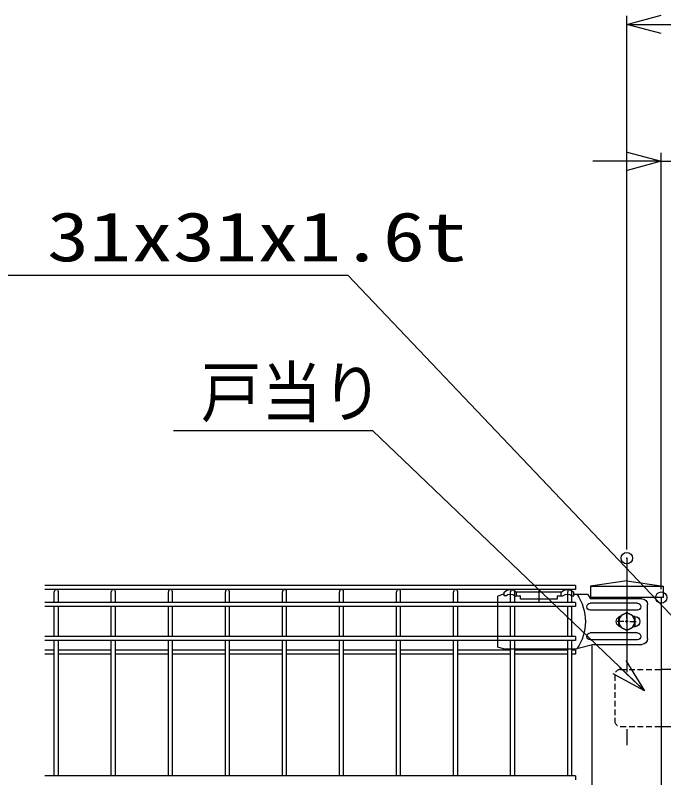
# Model space of a CAD drawing. Units: millimetres, scale not verified. Extents: x -4455 to 4455, y -3150 to 3150.
# Drawn here: x -3501 to -2933, y 60 to 729 of the extents above; entities that cross this region are included whole.
import ezdxf
from ezdxf.enums import TextEntityAlignment as Align

# ---------------------------------------------------------------- set-up
doc = ezdxf.new("R2010")
doc.units = ezdxf.units.MM
doc.header["$LTSCALE"] = 20
doc.header["$PDMODE"] = 32
doc.header["$PDSIZE"] = 10
doc.linetypes.add('USER1', pattern=[10.7, 5, -2.5, 0.7, -2.5])
doc.linetypes.add('USER2', pattern=[0.375, 0.25, -0.125])
for name, color, linetype, lineweight in [('0-0_0', 3, 'USER2', 25), ('0-1_1', 7, 'Continuous', 25), ('0-2_寸法線', 4, 'Continuous', 25), ('0-5_外形線', 7, 'Continuous', 25), ('0-6_軸線', 2, 'USER1', 25), ('0-8_丁番', 3, 'Continuous', 25), ('0-9_LAYER06', 3, 'Continuous', 25), ('0-A_継手', 3, 'Continuous', 25), ('0-B_2', 7, 'Continuous', 25), ('0-C_NER', 30, 'Continuous', 25)]:
    doc.layers.add(name, color=color, linetype=linetype, lineweight=lineweight)
doc.layers.add('0-3_DEFPOINTS', color=7, linetype='Continuous')
doc.styles.add('ＭＳ ゴシック', font='')
doc.styles.get('ＭＳ ゴシック').set_extended_font_data('MS Gothic')

# ---------------------------------------------------------------- blocks, each defined once
blk = doc.blocks.new('_Open30')
at = {"layer": '0-0_0', "color": 4, "linetype": 'Continuous'}
blk.add_line((0, 0), (-20, 0), dxfattribs=at)
blk.add_lwpolyline([(-20, 5.36), (0, 0), (-20, -5.36)], dxfattribs=at)
blk = doc.blocks.new('tu')
at = {"layer": '0-9_LAYER06'}
for p, q in [((141270.7, 81320.2), (141028.6, 81320.2)), ((141270.7, 81292.7), (141270.7, 81352.7)), ((141490.7, 81352.7), (142270.7, 81352.7)), ((141490.7, 81292.7), (141490.7, 81352.7)), ((141880.7, 81400.2), (141880.7, 81185.2)), ((142270.7, 81292.7), (142270.7, 81352.7)), ((142490.7, 81292.7), (142490.7, 81352.7)), ((142500.1, 81320.2), (142600.1, 81288.2)), ((141560.7, 81292.7), (141460.7, 81292.7)), ((141560.7, 81292.7), (141560.7, 81232.7)), ((142300.7, 81292.7), (142200.7, 81292.7)), ((142460.7, 81292.7), (142490.7, 81292.7)), ((139974.8, 80540.2), (139974.8, 81140.2)), ((140153.5, 81160.2), (140980.1, 81160.2)), ((140153.5, 81040.2), (140980.1, 81040.2)), ((140200.4, 80930.2), (140218.9, 80930.2)), ((140340.1, 81000.2), (140201.6, 80920.2)), ((140340.1, 81000.2), (140201.6, 80920.2)), ((140201.6, 80920.2), (140201.6, 80760.2)), ((140201.6, 80920.2), (140201.6, 80760.2)), ((140340.1, 80894.2), (140340.1, 81005.8)), ((140478.7, 80920.2), (140340.1, 81000.2)), ((140478.7, 80920.2), (140340.1, 81000.2)), ((140478.7, 80760.2), (140478.7, 80920.2)), ((140478.7, 80760.2), (140478.7, 80920.2)), ((140286.1, 80840.2), (140174.6, 80840.2)), ((140313.1, 80840.2), (140367.1, 80840.2)), ((140340.1, 80813.2), (140340.1, 80867.2)), ((140340.1, 80786.2), (140340.1, 80674.7)), ((140394.1, 80840.2), (140505.7, 80840.2)), ((140200.4, 80750.2), (140218.9, 80750.2)), ((140201.6, 80760.2), (140340.1, 80680.2)), ((140201.6, 80760.2), (140340.1, 80680.2)), ((140340.1, 80680.2), (140478.7, 80760.2)), ((140340.1, 80680.2), (140478.7, 80760.2)), ((140153.5, 80640.2), (140980.1, 80640.2)), ((140153.5, 80520.2), (140980.1, 80520.2)), ((140918.6, 80440.2), (140074.8, 80440.2)), ((140918.6, 80440.2), (141217.1, 80360.2)), ((142500.1, 80360.2), (142600.1, 80392.2)), ((142500.1, 80360.2), (141217.1, 80360.2))]:
    blk.add_line(p, q, dxfattribs=at)
for points in [[(141300.7, 81292.7), (141270.7, 81292.7), (141270.7, 81352.7)], [(141560.7, 81232.7), (142200.7, 81232.7), (142200.7, 81292.7)]]:
    blk.add_lwpolyline(points, dxfattribs=at)
blk.add_circle((140340.1, 80840.2), 138.6, dxfattribs=at)
blk.add_circle((140340.1, 80840.2), 138.6, dxfattribs=at)
for centre, radius, start, end in [((141894.4, 80840.2), 830.1, 144.67551, 215.32453), ((141380.7, 81250.7), 150, 42.83468, 137.16667), ((141380.7, 81203.3), 120, 48.1895, 131.81049), ((142380.7, 81250.7), 150, 42.83331, 137.16532), ((142380.7, 81203.3), 120, 48.1895, 131.81051), ((140074.8, 81140.2), 100, 90.00001, 179.99999), ((140153.5, 81100.2), 60, 90, 270), ((140980.1, 81100.2), 60, 270, 90), ((140200.4, 80840.2), 90, 90, 270), ((140435.6, 80840.2), 90, 299.99756, 60.00244), ((140074.8, 80540.2), 100, 180.00001, 270), ((140153.5, 80580.2), 60, 90, 270), ((140980.1, 80580.2), 60, 270, 90)]:
    blk.add_arc(centre, radius, start, end, dxfattribs=at)
at = {"layer": '0-A_継手'}
for p in [(141028.6, 81320.2), (140074.8, 81240.2)]:
    blk.add_line(p, (140975.1, 81240.2), dxfattribs=at)
at = {"layer": '0-B_2', "color": 3}
blk.add_line((142600.1, 80392.2), (142600.1, 81288.2), dxfattribs=at)

msp = doc.modelspace()

# ---------------------------------------------------------------- linework, layer by layer
at = {"layer": '0-1_1'}
msp.add_line((-2952, 217.76), (-2990.11, 217.76), dxfattribs=at)
at = {"layer": '0-2_寸法線'}
for p, q in [((-2965.49, 259.82), (-2965.49, 727.97)), ((-2935.49, 720.47), (-1795.49, 720.47)), ((-2935.24, 225.26), (-2935.24, 607.97)), ((-2965.24, 600.47), (-2995.24, 600.47)), ((-2935.24, 600.47), (-2925.24, 600.47))]:
    msp.add_line(p, q, dxfattribs=at)
for points in [[(-3768.17, 500.5), (-3209.96, 500.5), (-2808.62, 78.19)], [(-3362.68, 364.24), (-3188.33, 364.24), (-2951.51, 137.46)]]:
    msp.add_lwpolyline(points, dxfattribs=at)
at = {"layer": '0-3_DEFPOINTS'}
for p in [(-2965.49, 252.32), (-2935.24, 217.76)]:
    msp.add_point(p, dxfattribs=at)
at = {"layer": '0-5_外形線'}
for p, q in [((-2997.24, 227.76), (-2997.24, 217.76)), ((-2997.24, 227.76), (-2986.74, 227.76)), ((-2997.24, 227.76), (-2986.74, 227.76)), ((-2965.49, 232.43), (-2933.74, 227.76)), ((-2933.74, 227.76), (-2933.74, 217.76)), ((-2933.74, 217.76), (-2997.24, 217.76)), ((-2935.24, 217.76), (-2935.24, 35.26)), ((-2995.74, 35.26), (-2995.74, 176.01))]:
    msp.add_line(p, q, dxfattribs=at)
msp.add_lwpolyline([(-2965.49, 232.43), (-2997.24, 227.76), (-2933.74, 227.76)], dxfattribs=at)
at = {"layer": '0-6_軸線'}
msp.add_line((-2965.49, 252.32), (-2965.49, -1284.81), dxfattribs=at)
at = {"layer": '0-8_丁番', "color": 4, "linetype": 'USER2'}
for p, q in [((-2971.04, 154.76), (-2935.24, 154.76)), ((-2976.04, 149.76), (-2976.04, 109.76)), ((-2971.04, 104.76), (-2935.24, 104.76))]:
    msp.add_line(p, q, dxfattribs=at)
at = {"layer": '0-8_丁番'}
for p, q in [((-2925.24, 154.76), (-2935.24, 154.76)), ((-2935.24, 104.76), (-2925.24, 104.76))]:
    msp.add_line(p, q, dxfattribs=at)
at = {"layer": '0-8_丁番', "color": 4, "linetype": 'USER2'}
for centre, start, end in [((-2971.04, 149.76), 90, 180), ((-2971.04, 109.76), 180, 270)]:
    msp.add_arc(centre, 5, start, end, dxfattribs=at)
at = {"layer": '0-C_NER'}
for p, q in [((-3010.49, 228.36), (-3475.49, 228.36)), ((-3010.49, 228.36), (-3010.49, 224.76)), ((-3010.49, 224.76), (-3475.49, 224.76)), ((-3467.29, 213.46), (-3467.29, 222.96)), ((-3463.69, 213.46), (-3463.69, 222.96)), ((-3417.29, 213.46), (-3417.29, 222.96)), ((-3413.69, 213.46), (-3413.69, 222.96)), ((-3367.29, 213.46), (-3367.29, 222.96)), ((-3363.69, 213.46), (-3363.69, 222.96)), ((-3317.29, 213.46), (-3317.29, 222.96)), ((-3313.69, 213.46), (-3313.69, 222.96)), ((-3267.29, 213.46), (-3267.29, 222.96)), ((-3263.69, 213.46), (-3263.69, 222.96)), ((-3217.29, 213.46), (-3217.29, 222.96)), ((-3213.69, 213.46), (-3213.69, 222.96)), ((-3167.29, 213.46), (-3167.29, 222.96)), ((-3163.69, 213.46), (-3163.69, 222.96)), ((-3117.29, 213.46), (-3117.29, 222.96)), ((-3113.69, 213.46), (-3113.69, 222.96)), ((-3067.29, 213.46), (-3067.29, 222.96)), ((-3063.69, 213.46), (-3063.69, 222.96)), ((-3017.29, 213.46), (-3017.29, 222.96)), ((-3013.69, 213.46), (-3013.69, 222.96)), ((-3010.49, 213.46), (-3475.49, 213.46)), ((-3010.49, 209.86), (-3475.49, 209.86)), ((-3467.29, 183.66), (-3467.29, 209.86)), ((-3463.69, 183.66), (-3463.69, 209.86)), ((-3417.29, 183.66), (-3417.29, 209.86)), ((-3413.69, 183.66), (-3413.69, 209.86)), ((-3367.29, 183.66), (-3367.29, 209.86)), ((-3363.69, 183.66), (-3363.69, 209.86)), ((-3317.29, 183.66), (-3317.29, 209.86)), ((-3313.69, 183.66), (-3313.69, 209.86)), ((-3267.29, 183.66), (-3267.29, 209.86)), ((-3263.69, 183.66), (-3263.69, 209.86)), ((-3217.29, 183.66), (-3217.29, 209.86)), ((-3213.69, 183.66), (-3213.69, 209.86)), ((-3167.29, 183.66), (-3167.29, 209.86)), ((-3163.69, 183.66), (-3163.69, 209.86)), ((-3117.29, 183.66), (-3117.29, 209.86)), ((-3113.69, 183.66), (-3113.69, 209.86)), ((-3067.29, 183.66), (-3067.29, 209.86)), ((-3063.69, 183.66), (-3063.69, 209.86)), ((-3017.29, 183.66), (-3017.29, 209.86)), ((-3013.69, 183.66), (-3013.69, 209.86)), ((-3010.49, 213.46), (-3010.49, 209.86)), ((-3010.49, 183.66), (-3475.49, 183.66)), ((-3010.49, 183.66), (-3010.49, 180.06)), ((-3010.49, 180.06), (-3475.49, 180.06)), ((-3467.29, 61.56), (-3467.29, 180.06)), ((-3463.69, 61.56), (-3463.69, 180.06)), ((-3417.29, 61.56), (-3417.29, 180.06)), ((-3413.69, 61.56), (-3413.69, 180.06)), ((-3367.29, 61.56), (-3367.29, 180.06)), ((-3363.69, 61.56), (-3363.69, 180.06)), ((-3317.29, 61.56), (-3317.29, 180.06)), ((-3313.69, 61.56), (-3313.69, 180.06)), ((-3267.29, 61.56), (-3267.29, 180.06)), ((-3263.69, 61.56), (-3263.69, 180.06)), ((-3217.29, 61.56), (-3217.29, 180.06)), ((-3213.69, 61.56), (-3213.69, 180.06)), ((-3167.29, 61.56), (-3167.29, 180.06)), ((-3163.69, 61.56), (-3163.69, 180.06)), ((-3117.29, 61.56), (-3117.29, 180.06)), ((-3113.69, 61.56), (-3113.69, 180.06)), ((-3067.29, 61.56), (-3067.29, 180.06)), ((-3063.69, 61.56), (-3063.69, 180.06)), ((-3017.29, 61.56), (-3017.29, 180.06)), ((-3013.69, 61.56), (-3013.69, 180.06)), ((-3467.29, 171.8), (-3475.49, 171.8)), ((-3467.29, 168.2), (-3475.49, 168.2)), ((-3417.29, 171.8), (-3463.69, 171.8)), ((-3417.29, 168.2), (-3463.69, 168.2)), ((-3367.29, 171.8), (-3413.69, 171.8)), ((-3367.29, 168.2), (-3413.69, 168.2)), ((-3317.29, 171.8), (-3363.69, 171.8)), ((-3317.29, 168.2), (-3363.69, 168.2)), ((-3267.29, 171.8), (-3313.69, 171.8)), ((-3267.29, 168.2), (-3313.69, 168.2)), ((-3217.29, 171.8), (-3263.69, 171.8)), ((-3217.29, 168.2), (-3263.69, 168.2)), ((-3167.29, 171.8), (-3213.69, 171.8)), ((-3167.29, 168.2), (-3213.69, 168.2)), ((-3117.29, 171.8), (-3163.69, 171.8)), ((-3117.29, 168.2), (-3163.69, 168.2)), ((-3067.29, 171.8), (-3113.69, 171.8)), ((-3067.29, 168.2), (-3113.69, 168.2)), ((-3017.29, 171.8), (-3063.69, 171.8)), ((-3017.29, 168.2), (-3063.69, 168.2)), ((-3010.49, 171.8), (-3013.69, 171.8)), ((-3010.49, 168.2), (-3013.69, 168.2)), ((-3010.49, 171.8), (-3010.49, 168.2)), ((-3010.49, 61.56), (-3475.49, 61.56)), ((-3010.49, 61.56), (-3010.49, 57.96))]:
    msp.add_line(p, q, dxfattribs=at)
for centre in [(-3465.49, 222.96), (-3415.49, 222.96), (-3365.49, 222.96), (-3315.49, 222.96), (-3265.49, 222.96), (-3215.49, 222.96), (-3165.49, 222.96), (-3115.49, 222.96), (-3065.49, 222.96), (-3015.49, 222.96)]:
    msp.add_arc(centre, 1.8, 0, 180, dxfattribs=at)

# ---------------------------------------------------------------- block references
at = {"layer": '0-2_寸法線', "xscale": 1.5, "yscale": 1.5}
for p, rotation in [((-2965.49, 720.47), 180), ((-2950.06, 136.08), 316.48193)]:
    msp.add_blockref('_Open30', p, dxfattribs=dict(at, rotation=rotation))
msp.add_blockref('_Open30', (-2935.24, 600.47), dxfattribs=at)
at = {"layer": '0-A_継手', "xscale": -0.05, "yscale": 0.05}
msp.add_blockref('tu', (4051.51, -3845.25), dxfattribs=at)

# ---------------------------------------------------------------- texts
at = {"layer": '0-2_寸法線', "color": 2, "style": 'ＭＳ ゴシック'}
for s, width, p in [('門扉横枠 31x31x1.6t', 1.25, (-3805.32, 499.68)), ('戸当り', 0.9, (-3338.83, 363.41))]:
    msp.add_text(s, height=43.26, dxfattribs=dict(at, width=width)).set_placement(p, align=Align.BOTTOM_LEFT)

doc.saveas('drawing.dxf')
